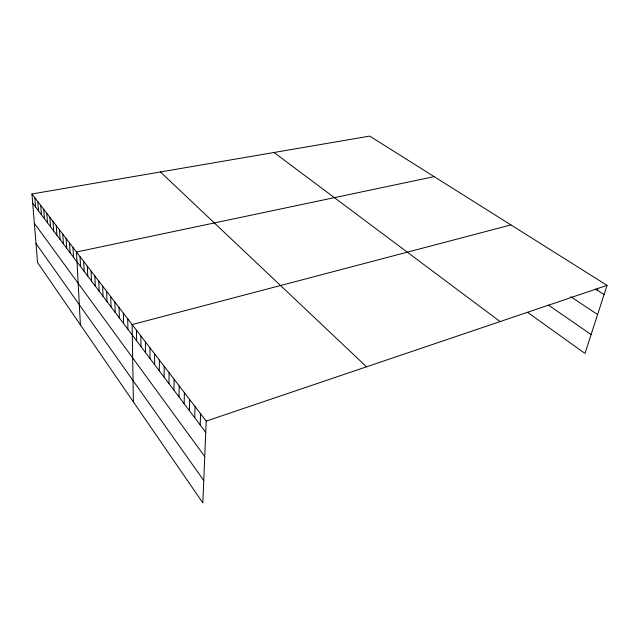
<?xml version="1.0" encoding="UTF-8"?>
<svg xmlns="http://www.w3.org/2000/svg" width="639" height="639" viewBox="0 0 639 639"><rect width="100%" height="100%" fill="white"/><g stroke="black" fill="none" stroke-linecap="round" stroke-linejoin="round"><path stroke-width="0.96" d="M154.614 364.621L154.614 353.854M159.311 370.844L159.359 360.037M164.095 377.178L164.183 366.323M168.968 383.632L169.095 372.729M173.928 390.197L174.104 379.254M178.984 396.891L179.2 385.9M184.136 403.712L184.399 392.673M189.384 410.661L189.695 399.583M194.735 417.746L195.095 406.62M200.191 424.967L200.598 413.792M31.95 193.968L206.213 421.109L202.827 502.893L37.557 262.541L31.95 193.968L369.701 136.107L607.05 285.353L585.012 353.423L527.558 312.359M597.082 290.074L597.665 288.245M206.213 421.109L607.05 285.353M510.92 224.904L132.145 324.564L133.375 401.891M434.145 176.628L76.48 252.006L80.41 324.868M595.548 289.1L604.071 294.555M570.787 296.712L597.601 314.548M548.422 305.067L591.123 334.556M274.027 152.497L500.089 321.577M160.413 171.963L366.53 366.81M32.709 203.21L205.75 432.323M34.354 223.331L204.744 456.526M36 243.499L203.753 480.504M34.833 197.723L35.576 207.012M37.757 201.533L38.492 210.87M40.728 205.407L41.439 214.776M43.74 209.328L44.442 218.746M46.791 213.314L47.478 222.771M49.89 217.356L50.569 226.861M53.045 221.453L53.7 231.006M56.24 225.623L56.879 235.216M59.483 229.848L60.106 239.489M62.774 234.146L63.381 243.834M66.121 238.507L66.712 248.236M69.523 242.94L70.09 252.709M72.974 247.437L73.525 257.253M80.043 256.646L80.554 266.559M83.661 261.367L84.148 271.327M87.335 266.159L87.807 276.168M91.073 271.032L91.521 281.088M94.876 275.992L95.299 286.088M98.741 281.024L99.141 291.176M102.671 286.152L103.047 296.344M106.665 291.36L107.017 301.6M110.731 296.656L111.05 306.944M114.868 302.047L115.156 312.383M119.07 307.527L119.333 317.91M123.351 313.102L123.583 323.542M127.712 318.781L127.912 329.269M136.482 330.219L136.618 340.795M140.899 335.97L140.995 346.594M145.388 341.825L145.452 352.496M149.957 347.792L149.989 358.503"/></g></svg>
